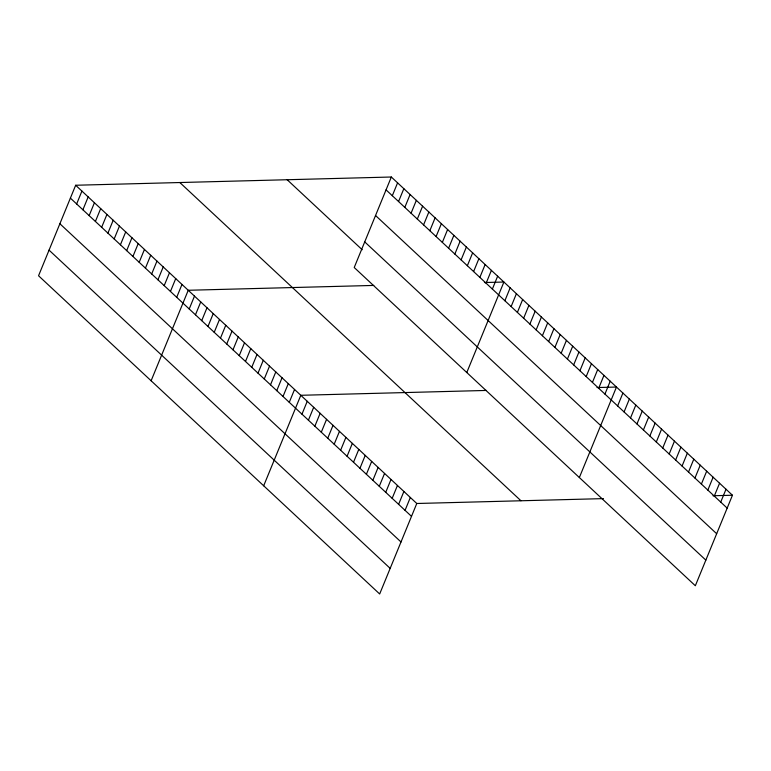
<?xml version="1.0" encoding="UTF-8"?>
<svg xmlns="http://www.w3.org/2000/svg" width="771" height="771" viewBox="0 0 771 771"><rect width="100%" height="100%" fill="white"/><g stroke="black" fill="none" stroke-linecap="round" stroke-linejoin="round"><path stroke-width="1.16" d="M391.331 177.012L354.217 267.508L695.336 585.748L732.45 495.242L391.331 177.012L75.664 185.252L38.55 275.758L379.669 593.988L416.783 503.492L603.51 498.615M76.647 203.958L81.919 191.083M82.892 209.789L88.173 196.923M89.147 215.629L94.428 202.754M95.402 221.46L100.683 208.594M101.656 227.291L106.938 214.425M107.911 233.131L113.192 220.255M114.166 238.962L119.447 226.096M120.421 244.792L125.702 231.926M126.675 250.633L131.947 237.757M132.93 256.464L138.202 243.597M139.185 262.304L144.456 249.428M145.43 268.135L150.711 255.268M151.685 273.965L156.966 261.099M157.939 279.806L163.221 266.93M164.194 285.636L169.475 272.77M170.449 291.467L175.73 278.601M176.704 297.307L181.985 284.432M151.116 380.768L188.24 290.272L373.781 285.424M189.213 308.978L194.485 296.103M195.468 314.809L200.739 301.943M201.723 320.64L206.994 307.774M207.968 326.48L213.249 313.604M214.222 332.311L219.504 319.445M220.477 338.141L225.758 325.275M226.732 343.982L232.013 331.106M232.987 349.812L238.268 336.946M239.241 355.653L244.523 342.777M245.496 361.483L250.777 348.617M251.751 367.314L257.022 354.448M258.006 373.154L263.277 360.279M264.26 378.985L269.532 366.119M270.515 384.816L275.787 371.95M276.76 390.656L282.041 377.78M283.015 396.487L288.296 383.621M289.27 402.327L294.551 389.451M263.682 485.788L300.806 395.292L486.356 390.444M301.972 414.172L307.243 401.296M392.314 195.718L397.585 182.843M308.41 420.176L313.691 407.31M398.559 201.549L403.84 188.683M314.857 426.19L320.138 413.323M404.814 207.38L410.095 194.514M411.068 213.22L416.35 200.344M321.295 432.203L326.576 419.328M417.323 219.051L422.604 206.185M327.742 438.217L333.024 425.341M423.578 224.891L428.859 212.015M334.19 444.221L339.462 431.355M429.832 230.722L435.114 217.856M340.628 450.235L345.909 437.369M436.087 236.552L441.369 223.686M347.075 456.249L352.347 443.373M442.342 242.393L447.614 229.517M353.513 462.253L358.794 449.387M448.597 248.223L453.868 235.357M359.961 468.267L365.232 455.401M454.851 254.054L460.123 241.188M366.398 474.281L371.68 461.405M461.097 259.894L466.378 247.019M372.846 480.294L378.127 467.419M467.351 265.725L472.633 252.859M379.284 486.299L384.565 473.433M473.606 271.565L478.887 258.69M385.731 492.312L391.013 479.446M479.861 277.396L485.142 264.53M392.179 498.326L397.45 485.451M486.115 283.227L491.397 270.361M398.617 504.33L403.898 491.464M492.37 289.067L497.652 276.191M405.064 510.344L410.336 497.478M466.783 372.528L503.906 282.032L484.439 282.533M504.88 300.729L510.151 287.862M511.134 306.569L516.406 293.693M517.389 312.4L522.661 299.534M523.644 318.24L528.916 305.364M529.889 324.071L535.17 311.205M536.144 329.901L541.425 317.035M542.398 335.742L547.68 322.866M548.653 341.572L553.935 328.706M554.908 347.403L560.189 334.537M561.163 353.243L566.444 340.368M567.417 359.074L572.699 346.208M573.672 364.914L578.944 352.039M579.927 370.745L585.199 357.879M586.182 376.576L591.453 363.71M592.427 382.416L597.708 369.54M598.682 388.247L603.963 375.381M604.936 394.077L610.218 381.211M579.349 477.548L616.472 387.042L597.014 387.553M617.638 405.931L622.91 393.056M624.076 411.936L629.358 399.07M630.524 417.949L635.805 405.083M636.962 423.963L642.243 411.088M643.409 429.967L648.69 417.101M649.857 435.981L655.128 423.115M656.294 441.995L661.576 429.129M662.742 448.009L668.014 435.133M669.18 454.013L674.461 441.147M675.627 460.027L680.899 447.161M682.065 466.041L687.346 453.165M688.513 472.054L693.794 459.179M694.95 478.059L700.232 465.192M701.398 484.072L706.679 471.206M707.845 490.086L713.117 477.21M714.283 496.09L719.565 483.224M720.731 502.104L726.003 489.238M712.992 495.753L732.45 495.242M386.059 189.878L727.169 508.118M375.544 215.504L716.664 533.734M364.722 241.892L705.841 560.132M287.169 179.73L362.206 249.746M179.836 182.534L520.955 500.764M75.664 185.252L416.783 503.492M70.392 198.118L411.502 516.358M59.878 223.744L400.997 541.974M49.055 250.132L390.174 568.372"/></g></svg>
